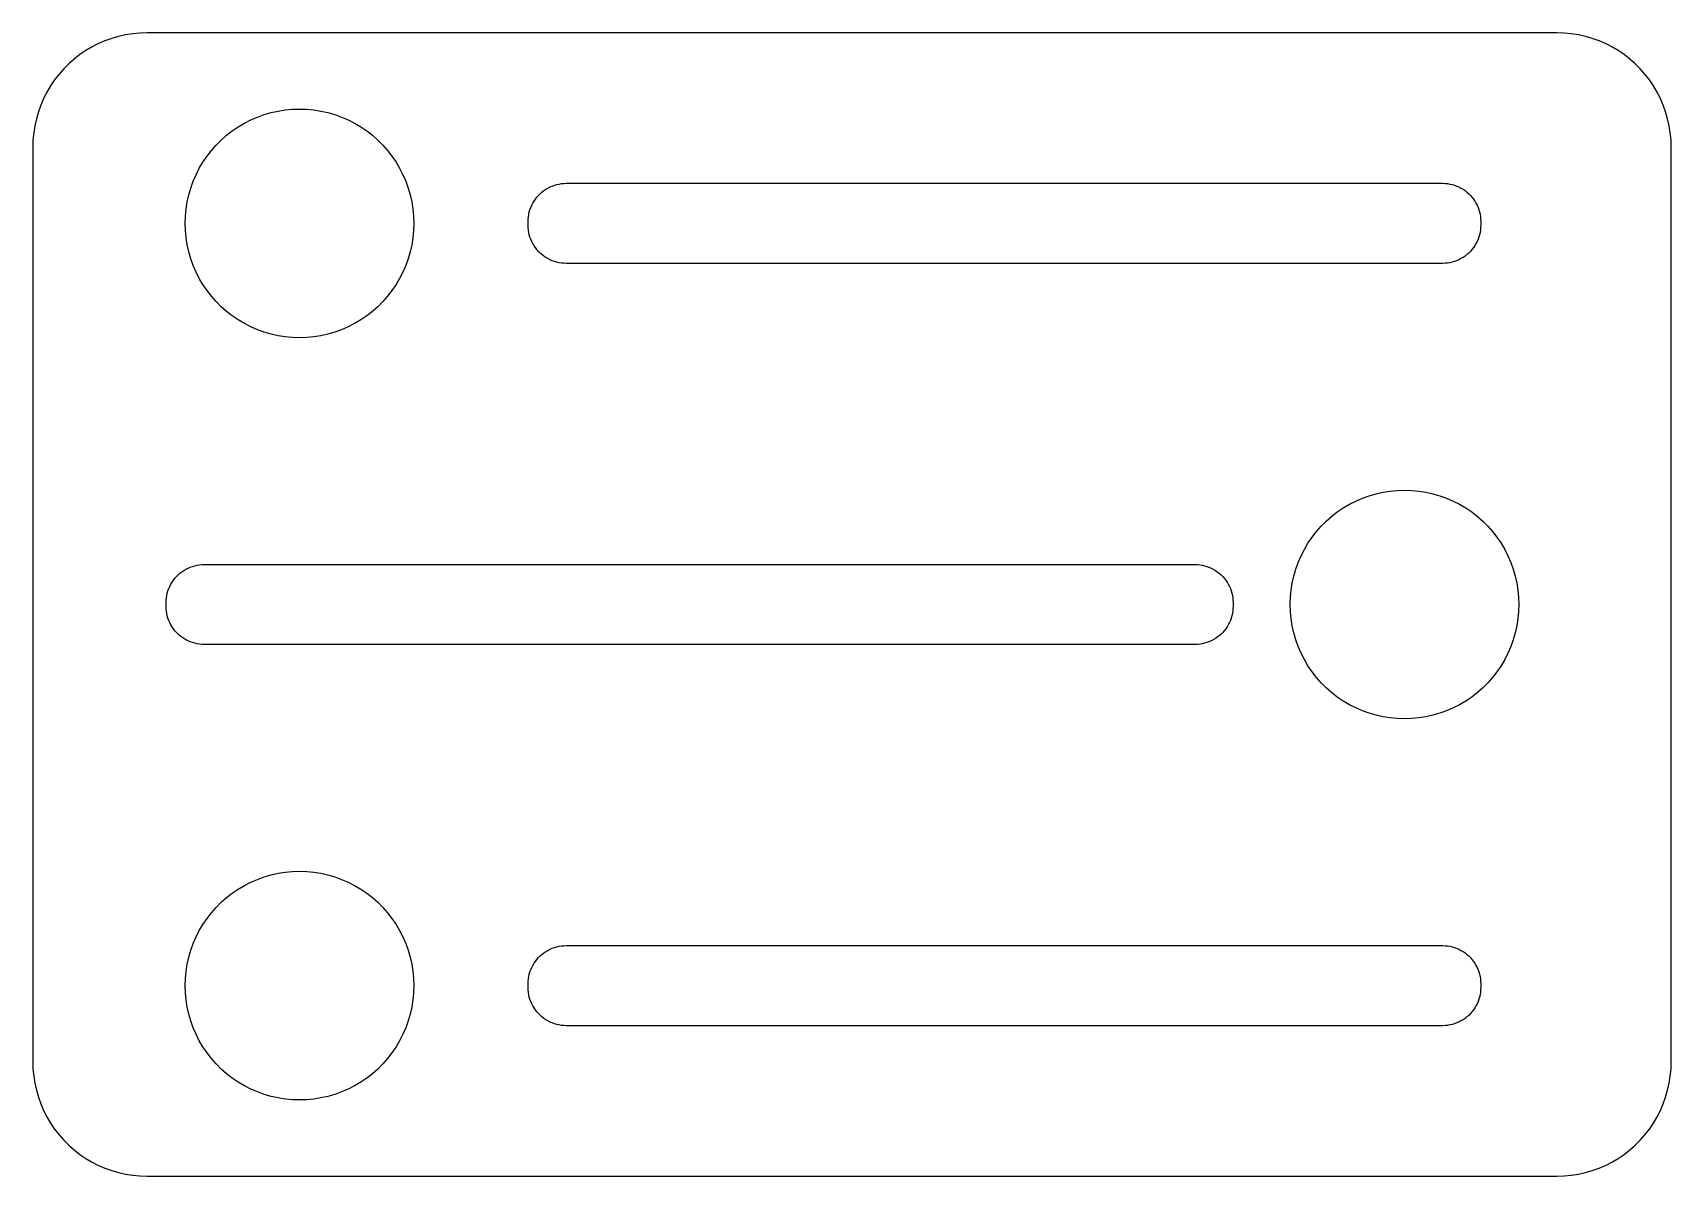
# Model space of a CAD drawing. Extents: x -17 to 263, y 101 to 446.
# Drawn here: x -1.78 to 41.22, y 133.33 to 163.33 of the extents above; entities that cross this region are included whole.
import ezdxf

# ---------------------------------------------------------------- set-up
doc = ezdxf.new("R2010")
doc.units = 0
doc.layers.get('0').update_dxf_attribs({"linetype": 'CONTINUOUS'})

msp = doc.modelspace()

# ---------------------------------------------------------------- linework, layer by layer
at = {"color": 7}
for p, q in [((-0.052724, 163.04925), (-0.220724, 162.96365)), ((0.120176, 163.12405), (-0.052724, 163.04925)), ((0.297576, 163.18795), (0.120176, 163.12405)), ((0.478476, 163.24045), (0.297576, 163.18795)), ((0.662476, 163.28165), (0.478476, 163.24045)), ((0.848576, 163.31105), (0.662476, 163.28165)), ((1.036176, 163.32885), (0.848576, 163.31105)), ((1.224576, 163.33485), (1.036176, 163.32885)), ((38.224576, 163.33485), (1.224576, 163.33485)), ((38.412976, 163.32885), (38.224576, 163.33485)), ((38.600576, 163.31105), (38.412976, 163.32885)), ((38.786676, 163.28165), (38.600576, 163.31105)), ((38.970676, 163.24045), (38.786676, 163.28165)), ((39.151576, 163.18795), (38.970676, 163.24045)), ((39.328976, 163.12405), (39.151576, 163.18795)), ((39.501876, 163.04925), (39.328976, 163.12405)), ((39.669876, 162.96365), (39.501876, 163.04925)), ((-0.687724, 162.64625), (-0.829024, 162.52165)), ((-0.538824, 162.76175), (-0.687724, 162.64625)), ((-0.382924, 162.86775), (-0.538824, 162.76175)), ((-0.220724, 162.96365), (-0.382924, 162.86775)), ((39.832076, 162.86775), (39.669876, 162.96365)), ((39.987976, 162.76175), (39.832076, 162.86775)), ((40.136876, 162.64625), (39.987976, 162.76175)), ((40.278176, 162.52165), (40.136876, 162.64625)), ((-1.086924, 162.24705), (-1.202424, 162.09815)), ((-0.962324, 162.38835), (-1.086924, 162.24705)), ((-0.829024, 162.52165), (-0.962324, 162.38835)), ((40.411476, 162.38835), (40.278176, 162.52165)), ((40.536076, 162.24705), (40.411476, 162.38835)), ((40.651576, 162.09815), (40.536076, 162.24705)), ((-1.404324, 161.78005), (-1.489924, 161.61205)), ((-1.308424, 161.94225), (-1.404324, 161.78005)), ((-1.202424, 162.09815), (-1.308424, 161.94225)), ((40.757576, 161.94225), (40.651576, 162.09815)), ((40.853476, 161.78005), (40.757576, 161.94225)), ((40.939076, 161.61205), (40.853476, 161.78005)), ((-1.628624, 161.26175), (-1.681124, 161.08085)), ((-1.564724, 161.43915), (-1.628624, 161.26175)), ((-1.489924, 161.61205), (-1.564724, 161.43915)), ((4.478476, 161.24045), (4.662476, 161.28165)), ((4.662476, 161.28165), (4.848576, 161.31105)), ((4.848576, 161.31105), (5.036176, 161.32885)), ((5.036176, 161.32885), (5.224576, 161.33485)), ((5.224576, 161.33485), (5.412976, 161.32885)), ((5.412976, 161.32885), (5.600576, 161.31105)), ((5.600576, 161.31105), (5.786676, 161.28165)), ((5.786676, 161.28165), (5.970676, 161.24045)), ((41.013876, 161.43915), (40.939076, 161.61205)), ((41.077776, 161.26175), (41.013876, 161.43915)), ((41.130276, 161.08085), (41.077776, 161.26175)), ((-1.722324, 160.89685), (-1.751724, 160.71075)), ((-1.681124, 161.08085), (-1.722324, 160.89685)), ((3.461176, 160.76175), (3.617076, 160.86775)), ((3.617076, 160.86775), (3.779276, 160.96365)), ((3.779276, 160.96365), (3.947276, 161.04925)), ((3.947276, 161.04925), (4.120176, 161.12405)), ((4.120176, 161.12405), (4.297576, 161.18795)), ((4.297576, 161.18795), (4.478476, 161.24045)), ((5.970676, 161.24045), (6.151676, 161.18795)), ((6.151676, 161.18795), (6.328976, 161.12405)), ((6.328976, 161.12405), (6.501876, 161.04925)), ((6.501876, 161.04925), (6.669876, 160.96365)), ((6.669876, 160.96365), (6.832076, 160.86775)), ((6.832076, 160.86775), (6.987976, 160.76175)), ((41.171476, 160.89685), (41.130276, 161.08085)), ((41.200876, 160.71075), (41.171476, 160.89685)), ((-1.769524, 160.52315), (-1.775424, 160.33485)), ((-1.751724, 160.71075), (-1.769524, 160.52315)), ((3.037676, 160.38835), (3.170976, 160.52165)), ((3.170976, 160.52165), (3.312276, 160.64625)), ((3.312276, 160.64625), (3.461176, 160.76175)), ((6.987976, 160.76175), (7.136876, 160.64625)), ((7.136876, 160.64625), (7.278176, 160.52165)), ((7.278176, 160.52165), (7.411476, 160.38835)), ((41.218676, 160.52315), (41.200876, 160.71075)), ((41.224576, 160.33475), (41.218676, 160.52315)), ((-1.775424, 160.33485), (-1.775424, 136.33485)), ((2.691576, 159.94225), (2.797576, 160.09815)), ((2.797576, 160.09815), (2.913076, 160.24705)), ((2.913076, 160.24705), (3.037676, 160.38835)), ((7.411476, 160.38835), (7.536176, 160.24705)), ((7.536176, 160.24705), (7.651676, 160.09815)), ((7.651676, 160.09815), (7.757576, 159.94225)), ((41.224576, 136.33475), (41.224576, 160.33475)), ((2.435276, 159.43915), (2.510076, 159.61205)), ((2.510076, 159.61205), (2.595676, 159.78005)), ((2.595676, 159.78005), (2.691576, 159.94225)), ((7.757576, 159.94225), (7.853476, 159.78005)), ((7.853476, 159.78005), (7.939076, 159.61205)), ((7.939076, 159.61205), (8.013876, 159.43915)), ((2.318876, 159.08085), (2.371376, 159.26175)), ((2.371376, 159.26175), (2.435276, 159.43915)), ((8.013876, 159.43915), (8.077776, 159.26175)), ((8.077776, 159.26175), (8.130376, 159.08085)), ((11.495616, 159.06925), (11.540036, 159.11365)), ((11.540036, 159.11365), (11.587156, 159.15525)), ((11.587156, 159.15525), (11.636796, 159.19375)), ((11.636796, 159.19375), (11.688766, 159.22905)), ((11.688766, 159.22905), (11.742826, 159.26105)), ((11.742826, 159.26105), (11.798806, 159.28955)), ((11.798806, 159.28955), (11.856456, 159.31455)), ((11.856456, 159.31455), (11.915566, 159.33575)), ((11.915566, 159.33575), (11.975886, 159.35335)), ((11.975886, 159.35335), (12.037196, 159.36705)), ((12.037196, 159.36705), (12.099256, 159.37705)), ((12.099256, 159.37705), (12.161786, 159.38305)), ((12.161786, 159.38305), (12.224576, 159.38505)), ((12.224576, 159.38505), (35.224576, 159.38505)), ((35.224576, 159.38505), (35.287376, 159.38305)), ((35.287376, 159.38305), (35.349876, 159.37705)), ((35.349876, 159.37705), (35.411976, 159.36705)), ((35.411976, 159.36705), (35.473276, 159.35335)), ((35.473276, 159.35335), (35.533576, 159.33575)), ((35.533576, 159.33575), (35.592676, 159.31455)), ((35.592676, 159.31455), (35.650376, 159.28955)), ((35.650376, 159.28955), (35.706376, 159.26105)), ((35.706376, 159.26105), (35.760376, 159.22905)), ((35.760376, 159.22905), (35.812376, 159.19375)), ((35.812376, 159.19375), (35.861976, 159.15525)), ((35.861976, 159.15525), (35.909076, 159.11365)), ((35.909076, 159.11365), (35.953576, 159.06925)), ((2.230476, 158.52315), (2.248276, 158.71075)), ((2.248276, 158.71075), (2.277676, 158.89685)), ((2.277676, 158.89685), (2.318876, 159.08085)), ((8.130376, 159.08085), (8.171476, 158.89685)), ((8.171476, 158.89685), (8.200876, 158.71075)), ((8.200876, 158.71075), (8.218676, 158.52315)), ((11.255996, 158.63345), (11.273526, 158.69375)), ((11.273526, 158.69375), (11.294816, 158.75285)), ((11.294816, 158.75285), (11.319756, 158.81055)), ((11.319756, 158.81055), (11.348276, 158.86645)), ((11.348276, 158.86645), (11.380266, 158.92055)), ((11.380266, 158.92055), (11.415566, 158.97255)), ((11.415566, 158.97255), (11.454066, 159.02215)), ((11.454066, 159.02215), (11.495616, 159.06925)), ((35.953576, 159.06925), (35.995076, 159.02215)), ((35.995076, 159.02215), (36.033576, 158.97255)), ((36.033576, 158.97255), (36.068876, 158.92055)), ((36.068876, 158.92055), (36.100876, 158.86645)), ((36.100876, 158.86645), (36.129376, 158.81055)), ((36.129376, 158.81055), (36.154376, 158.75285)), ((36.154376, 158.75285), (36.175576, 158.69375)), ((36.175576, 158.69375), (36.193176, 158.63345)), ((2.224576, 158.33475), (2.230476, 158.52315)), ((2.230476, 158.14635), (2.224576, 158.33475)), ((8.218676, 158.52315), (8.224576, 158.33475)), ((8.224576, 158.33475), (8.218676, 158.14635)), ((11.224596, 158.38475), (11.226596, 158.44755)), ((11.224596, 158.28475), (11.224596, 158.38475)), ((11.226596, 158.22225), (11.224596, 158.28475)), ((11.226596, 158.44755), (11.232496, 158.51005)), ((11.232496, 158.51005), (11.242296, 158.57215)), ((11.242296, 158.57215), (11.255996, 158.63345)), ((36.193176, 158.63345), (36.206876, 158.57215)), ((36.206876, 158.57215), (36.216676, 158.51005)), ((36.216676, 158.51005), (36.222576, 158.44755)), ((36.222576, 158.44755), (36.224576, 158.38475)), ((36.224576, 158.28475), (36.222576, 158.22195)), ((36.224576, 158.38475), (36.224576, 158.28475)), ((2.248276, 157.95875), (2.230476, 158.14635)), ((2.277676, 157.77265), (2.248276, 157.95875)), ((8.200876, 157.95875), (8.171476, 157.77265)), ((8.218676, 158.14635), (8.200876, 157.95875)), ((11.232496, 158.15975), (11.226596, 158.22225)), ((11.242296, 158.09765), (11.232496, 158.15975)), ((11.255996, 158.03635), (11.242296, 158.09765)), ((11.273526, 157.97605), (11.255996, 158.03635)), ((11.294816, 157.91695), (11.273526, 157.97605)), ((11.319756, 157.85925), (11.294816, 157.91695)), ((11.348276, 157.80335), (11.319756, 157.85925)), ((36.129376, 157.85895), (36.100876, 157.80305)), ((36.154376, 157.91665), (36.129376, 157.85895)), ((36.175576, 157.97575), (36.154376, 157.91665)), ((36.193176, 158.03605), (36.175576, 157.97575)), ((36.206876, 158.09735), (36.193176, 158.03605)), ((36.216676, 158.15945), (36.206876, 158.09735)), ((36.222576, 158.22195), (36.216676, 158.15945)), ((2.318876, 157.58865), (2.277676, 157.77265)), ((2.371376, 157.40765), (2.318876, 157.58865)), ((2.435276, 157.23035), (2.371376, 157.40765)), ((8.077776, 157.40765), (8.013876, 157.23035)), ((8.130376, 157.58865), (8.077776, 157.40765)), ((8.171476, 157.77265), (8.130376, 157.58865)), ((11.380266, 157.74925), (11.348276, 157.80335)), ((11.415566, 157.69725), (11.380266, 157.74925)), ((11.454066, 157.64765), (11.415566, 157.69725)), ((11.495616, 157.60055), (11.454066, 157.64765)), ((11.540036, 157.55615), (11.495616, 157.60055)), ((11.587156, 157.51455), (11.540036, 157.55615)), ((11.636796, 157.47605), (11.587156, 157.51455)), ((11.688766, 157.44075), (11.636796, 157.47605)), ((11.742826, 157.40875), (11.688766, 157.44075)), ((11.798806, 157.38025), (11.742826, 157.40875)), ((11.856456, 157.35525), (11.798806, 157.38025)), ((35.706376, 157.40845), (35.650376, 157.37995)), ((35.760376, 157.44045), (35.706376, 157.40845)), ((35.812376, 157.47575), (35.760376, 157.44045)), ((35.861976, 157.51425), (35.812376, 157.47575)), ((35.909076, 157.55585), (35.861976, 157.51425)), ((35.953576, 157.60025), (35.909076, 157.55585)), ((35.995076, 157.64735), (35.953576, 157.60025)), ((36.033576, 157.69695), (35.995076, 157.64735)), ((36.068876, 157.74895), (36.033576, 157.69695)), ((36.100876, 157.80305), (36.068876, 157.74895)), ((2.510076, 157.05745), (2.435276, 157.23035)), ((2.595676, 156.88945), (2.510076, 157.05745)), ((7.939076, 157.05745), (7.853476, 156.88945)), ((8.013876, 157.23035), (7.939076, 157.05745)), ((11.915566, 157.33405), (11.856456, 157.35525)), ((11.975886, 157.31645), (11.915566, 157.33405)), ((12.037196, 157.30275), (11.975886, 157.31645)), ((12.099256, 157.29275), (12.037196, 157.30275)), ((12.161786, 157.28675), (12.099256, 157.29275)), ((12.224576, 157.28475), (12.161786, 157.28675)), ((35.224576, 157.28445), (12.224576, 157.28475)), ((35.287376, 157.28645), (35.224576, 157.28445)), ((35.349876, 157.29245), (35.287376, 157.28645)), ((35.411976, 157.30245), (35.349876, 157.29245)), ((35.473276, 157.31615), (35.411976, 157.30245)), ((35.533576, 157.33375), (35.473276, 157.31615)), ((35.592676, 157.35495), (35.533576, 157.33375)), ((35.650376, 157.37995), (35.592676, 157.35495)), ((2.691576, 156.72725), (2.595676, 156.88945)), ((2.797576, 156.57135), (2.691576, 156.72725)), ((2.913076, 156.42245), (2.797576, 156.57135)), ((7.651676, 156.57135), (7.536176, 156.42245)), ((7.757576, 156.72725), (7.651676, 156.57135)), ((7.853476, 156.88945), (7.757576, 156.72725)), ((3.037676, 156.28115), (2.913076, 156.42245)), ((3.170976, 156.14785), (3.037676, 156.28115)), ((3.312276, 156.02315), (3.170976, 156.14785)), ((7.278176, 156.14785), (7.136876, 156.02315)), ((7.411476, 156.28115), (7.278176, 156.14785)), ((7.536176, 156.42245), (7.411476, 156.28115)), ((3.461176, 155.90765), (3.312276, 156.02315)), ((3.617076, 155.80175), (3.461176, 155.90765)), ((3.779276, 155.70585), (3.617076, 155.80175)), ((3.947276, 155.62025), (3.779276, 155.70585)), ((6.669876, 155.70585), (6.501876, 155.62025)), ((6.832076, 155.80175), (6.669876, 155.70585)), ((6.987976, 155.90765), (6.832076, 155.80175)), ((7.136876, 156.02315), (6.987976, 155.90765)), ((4.120176, 155.54545), (3.947276, 155.62025)), ((4.297576, 155.48155), (4.120176, 155.54545)), ((4.478476, 155.42895), (4.297576, 155.48155)), ((4.662476, 155.38785), (4.478476, 155.42895)), ((4.848576, 155.35845), (4.662476, 155.38785)), ((5.036176, 155.34065), (4.848576, 155.35845)), ((5.224576, 155.33465), (5.036176, 155.34065)), ((5.412976, 155.34065), (5.224576, 155.33465)), ((5.600576, 155.35845), (5.412976, 155.34065)), ((5.786676, 155.38785), (5.600576, 155.35845)), ((5.970676, 155.42895), (5.786676, 155.38785)), ((6.151676, 155.48155), (5.970676, 155.42895)), ((6.328976, 155.54545), (6.151676, 155.48155)), ((6.501876, 155.62025), (6.328976, 155.54545)), ((32.617076, 150.86775), (32.779276, 150.96365)), ((32.779276, 150.96365), (32.947276, 151.04925)), ((32.947276, 151.04925), (33.120176, 151.12405)), ((33.120176, 151.12405), (33.297476, 151.18795)), ((33.297476, 151.18795), (33.478476, 151.24045)), ((33.478476, 151.24045), (33.662476, 151.28165)), ((33.662476, 151.28165), (33.848576, 151.31105)), ((33.848576, 151.31105), (34.036176, 151.32885)), ((34.036176, 151.32885), (34.224576, 151.33485)), ((34.224576, 151.33485), (34.412976, 151.32885)), ((34.412976, 151.32885), (34.600576, 151.31105)), ((34.600576, 151.31105), (34.786676, 151.28165)), ((34.786676, 151.28165), (34.970676, 151.24045)), ((34.970676, 151.24045), (35.151576, 151.18795)), ((35.151576, 151.18795), (35.328976, 151.12405)), ((35.328976, 151.12405), (35.501876, 151.04925)), ((35.501876, 151.04925), (35.669876, 150.96365)), ((35.669876, 150.96365), (35.832076, 150.86775)), ((32.037676, 150.38835), (32.170976, 150.52165)), ((32.170976, 150.52165), (32.312276, 150.64625)), ((32.312276, 150.64625), (32.461176, 150.76175)), ((32.461176, 150.76175), (32.617076, 150.86775)), ((35.832076, 150.86775), (35.987976, 150.76175)), ((35.987976, 150.76175), (36.136876, 150.64625)), ((36.136876, 150.64625), (36.278176, 150.52165)), ((36.278176, 150.52165), (36.411476, 150.38835)), ((31.691576, 149.94225), (31.797476, 150.09815)), ((31.797476, 150.09815), (31.912976, 150.24705)), ((31.912976, 150.24705), (32.037676, 150.38835)), ((36.411476, 150.38835), (36.536076, 150.24705)), ((36.536076, 150.24705), (36.651576, 150.09815)), ((36.651576, 150.09815), (36.757576, 149.94225)), ((31.510076, 149.61205), (31.595676, 149.78005)), ((31.595676, 149.78005), (31.691576, 149.94225)), ((36.757576, 149.94225), (36.853476, 149.78005)), ((36.853476, 149.78005), (36.939076, 149.61205)), ((2.136776, 149.19375), (2.188776, 149.22905)), ((2.188776, 149.22905), (2.242776, 149.26105)), ((2.242776, 149.26105), (2.298776, 149.28955)), ((2.298776, 149.28955), (2.356476, 149.31455)), ((2.356476, 149.31455), (2.415576, 149.33575)), ((2.415576, 149.33575), (2.475876, 149.35335)), ((2.475876, 149.35335), (2.537176, 149.36705)), ((2.537176, 149.36705), (2.599276, 149.37705)), ((2.599276, 149.37705), (2.661776, 149.38305)), ((2.661776, 149.38305), (2.724576, 149.38505)), ((2.724576, 149.38505), (28.724576, 149.38505)), ((28.724576, 149.38505), (28.787366, 149.38305)), ((28.787366, 149.38305), (28.849896, 149.37705)), ((28.849896, 149.37705), (28.911956, 149.36705)), ((28.911956, 149.36705), (28.973266, 149.35335)), ((28.973266, 149.35335), (29.033586, 149.33575)), ((29.033586, 149.33575), (29.092696, 149.31455)), ((29.092696, 149.31455), (29.150346, 149.28955)), ((29.150346, 149.28955), (29.206326, 149.26105)), ((29.206326, 149.26105), (29.260386, 149.22905)), ((29.260386, 149.22905), (29.312356, 149.19375)), ((31.318776, 149.08085), (31.371376, 149.26175)), ((31.371376, 149.26175), (31.435276, 149.43915)), ((31.435276, 149.43915), (31.510076, 149.61205)), ((36.939076, 149.61205), (37.013876, 149.43915)), ((37.013876, 149.43915), (37.077776, 149.26175)), ((37.077776, 149.26175), (37.130276, 149.08085)), ((1.794776, 148.75285), (1.819776, 148.81055)), ((1.819776, 148.81055), (1.848276, 148.86645)), ((1.848276, 148.86645), (1.880276, 148.92055)), ((1.880276, 148.92055), (1.915576, 148.97255)), ((1.915576, 148.97255), (1.954076, 149.02215)), ((1.954076, 149.02215), (1.995576, 149.06925)), ((1.995576, 149.06925), (2.040076, 149.11365)), ((2.040076, 149.11365), (2.087176, 149.15525)), ((2.087176, 149.15525), (2.136776, 149.19375)), ((29.312356, 149.19375), (29.361996, 149.15525)), ((29.361996, 149.15525), (29.409116, 149.11365)), ((29.409116, 149.11365), (29.453536, 149.06925)), ((29.453536, 149.06925), (29.495086, 149.02215)), ((29.495086, 149.02215), (29.533586, 148.97255)), ((29.533586, 148.97255), (29.568886, 148.92055)), ((29.568886, 148.92055), (29.600876, 148.86645)), ((29.600876, 148.86645), (29.629396, 148.81055)), ((29.629396, 148.81055), (29.654336, 148.75285)), ((31.248276, 148.71075), (31.277676, 148.89685)), ((31.277676, 148.89685), (31.318776, 149.08085)), ((37.130276, 149.08085), (37.171476, 148.89685)), ((37.171476, 148.89685), (37.200876, 148.71075)), ((1.724576, 148.38475), (1.726576, 148.44755)), ((1.724576, 148.28475), (1.724576, 148.38475)), ((1.726576, 148.44755), (1.732476, 148.51005)), ((1.732476, 148.51005), (1.742276, 148.57215)), ((1.742276, 148.57215), (1.755976, 148.63345)), ((1.755976, 148.63345), (1.773576, 148.69375)), ((1.773576, 148.69375), (1.794776, 148.75285)), ((29.654336, 148.75285), (29.675626, 148.69375)), ((29.675626, 148.69375), (29.693156, 148.63345)), ((29.693156, 148.63345), (29.706856, 148.57215)), ((29.706856, 148.57215), (29.716656, 148.51005)), ((29.716656, 148.51005), (29.722556, 148.44755)), ((29.722556, 148.44755), (29.724556, 148.38505)), ((29.724556, 148.38505), (29.724556, 148.28505)), ((31.224576, 148.33475), (31.230476, 148.52315)), ((31.230476, 148.52315), (31.248276, 148.71075)), ((37.200876, 148.71075), (37.218676, 148.52315)), ((37.218676, 148.52315), (37.224576, 148.33485)), ((1.726576, 148.22225), (1.724576, 148.28475)), ((1.732476, 148.15975), (1.726576, 148.22225)), ((1.742276, 148.09765), (1.732476, 148.15975)), ((1.755976, 148.03635), (1.742276, 148.09765)), ((1.773576, 147.97605), (1.755976, 148.03635)), ((1.794776, 147.91695), (1.773576, 147.97605)), ((29.675626, 147.97605), (29.654336, 147.91695)), ((29.693156, 148.03635), (29.675626, 147.97605)), ((29.706856, 148.09765), (29.693156, 148.03635)), ((29.716656, 148.15975), (29.706856, 148.09765)), ((29.722556, 148.22225), (29.716656, 148.15975)), ((29.724556, 148.28505), (29.722556, 148.22225)), ((31.230476, 148.14635), (31.224576, 148.33475)), ((31.248276, 147.95875), (31.230476, 148.14635)), ((31.277676, 147.77265), (31.248276, 147.95875)), ((37.200876, 147.95885), (37.171476, 147.77275)), ((37.218676, 148.14645), (37.200876, 147.95885)), ((37.224576, 148.33485), (37.218676, 148.14645)), ((1.819776, 147.85925), (1.794776, 147.91695)), ((1.848276, 147.80335), (1.819776, 147.85925)), ((1.880276, 147.74925), (1.848276, 147.80335)), ((1.915576, 147.69725), (1.880276, 147.74925)), ((1.954076, 147.64765), (1.915576, 147.69725)), ((1.995576, 147.60055), (1.954076, 147.64765)), ((2.040076, 147.55615), (1.995576, 147.60055)), ((2.087176, 147.51455), (2.040076, 147.55615)), ((2.136776, 147.47605), (2.087176, 147.51455)), ((29.361996, 147.51455), (29.312356, 147.47605)), ((29.409116, 147.55615), (29.361996, 147.51455)), ((29.453536, 147.60055), (29.409116, 147.55615)), ((29.495086, 147.64765), (29.453536, 147.60055)), ((29.533586, 147.69725), (29.495086, 147.64765)), ((29.568886, 147.74925), (29.533586, 147.69725)), ((29.600876, 147.80335), (29.568886, 147.74925)), ((29.629396, 147.85925), (29.600876, 147.80335)), ((29.654336, 147.91695), (29.629396, 147.85925)), ((31.318776, 147.58865), (31.277676, 147.77265)), ((31.371376, 147.40775), (31.318776, 147.58865)), ((37.130276, 147.58875), (37.077776, 147.40785)), ((37.171476, 147.77275), (37.130276, 147.58875)), ((2.188776, 147.44075), (2.136776, 147.47605)), ((2.242776, 147.40875), (2.188776, 147.44075)), ((2.298776, 147.38025), (2.242776, 147.40875)), ((2.356476, 147.35525), (2.298776, 147.38025)), ((2.415576, 147.33405), (2.356476, 147.35525)), ((2.475876, 147.31645), (2.415576, 147.33405)), ((2.537176, 147.30275), (2.475876, 147.31645)), ((2.599276, 147.29275), (2.537176, 147.30275)), ((2.661776, 147.28675), (2.599276, 147.29275)), ((2.724576, 147.28475), (2.661776, 147.28675)), ((28.724576, 147.28475), (2.724576, 147.28475)), ((28.787366, 147.28675), (28.724576, 147.28475)), ((28.849896, 147.29275), (28.787366, 147.28675)), ((28.911956, 147.30275), (28.849896, 147.29275)), ((28.973266, 147.31645), (28.911956, 147.30275)), ((29.033586, 147.33405), (28.973266, 147.31645)), ((29.092696, 147.35525), (29.033586, 147.33405)), ((29.150346, 147.38025), (29.092696, 147.35525)), ((29.206326, 147.40875), (29.150346, 147.38025)), ((29.260386, 147.44075), (29.206326, 147.40875)), ((29.312356, 147.47605), (29.260386, 147.44075)), ((31.435276, 147.23035), (31.371376, 147.40775)), ((31.510076, 147.05745), (31.435276, 147.23035)), ((37.013876, 147.23045), (36.939076, 147.05755)), ((37.077776, 147.40785), (37.013876, 147.23045)), ((31.595676, 146.88945), (31.510076, 147.05745)), ((31.691576, 146.72725), (31.595676, 146.88945)), ((31.797476, 146.57135), (31.691576, 146.72725)), ((36.757576, 146.72735), (36.651576, 146.57145)), ((36.853476, 146.88955), (36.757576, 146.72735)), ((36.939076, 147.05755), (36.853476, 146.88955)), ((31.912976, 146.42245), (31.797476, 146.57135)), ((32.037676, 146.28115), (31.912976, 146.42245)), ((32.170976, 146.14785), (32.037676, 146.28115)), ((36.411476, 146.28125), (36.278176, 146.14795)), ((36.536076, 146.42255), (36.411476, 146.28125)), ((36.651576, 146.57145), (36.536076, 146.42255)), ((32.312276, 146.02325), (32.170976, 146.14785)), ((32.461176, 145.90775), (32.312276, 146.02325)), ((32.617076, 145.80175), (32.461176, 145.90775)), ((32.779276, 145.70585), (32.617076, 145.80175)), ((35.832076, 145.80185), (35.669876, 145.70595)), ((35.987976, 145.90785), (35.832076, 145.80185)), ((36.136876, 146.02335), (35.987976, 145.90785)), ((36.278176, 146.14795), (36.136876, 146.02335)), ((32.947276, 145.62025), (32.779276, 145.70585)), ((33.120176, 145.54545), (32.947276, 145.62025)), ((33.297476, 145.48155), (33.120176, 145.54545)), ((33.478476, 145.42905), (33.297476, 145.48155)), ((33.662476, 145.38785), (33.478476, 145.42905)), ((33.848576, 145.35845), (33.662476, 145.38785)), ((34.036176, 145.34065), (33.848576, 145.35845)), ((34.224576, 145.33475), (34.036176, 145.34065)), ((34.412976, 145.34075), (34.224576, 145.33475)), ((34.600576, 145.35855), (34.412976, 145.34075)), ((34.786676, 145.38795), (34.600576, 145.35855)), ((34.970676, 145.42915), (34.786676, 145.38795)), ((35.151576, 145.48165), (34.970676, 145.42915)), ((35.328976, 145.54555), (35.151576, 145.48165)), ((35.501876, 145.62035), (35.328976, 145.54555)), ((35.669876, 145.70595), (35.501876, 145.62035)), ((3.779276, 140.96365), (3.947276, 141.04925)), ((3.947276, 141.04925), (4.120176, 141.12405)), ((4.120176, 141.12405), (4.297576, 141.18795)), ((4.297576, 141.18795), (4.478476, 141.24055)), ((4.478476, 141.24055), (4.662476, 141.28165)), ((4.662476, 141.28165), (4.848576, 141.31105)), ((4.848576, 141.31105), (5.036176, 141.32885)), ((5.036176, 141.32885), (5.224576, 141.33485)), ((5.224576, 141.33485), (5.412976, 141.32885)), ((5.412976, 141.32885), (5.600576, 141.31105)), ((5.600576, 141.31105), (5.786676, 141.28165)), ((5.786676, 141.28165), (5.970676, 141.24055)), ((5.970676, 141.24055), (6.151676, 141.18795)), ((6.151676, 141.18795), (6.328976, 141.12405)), ((6.328976, 141.12405), (6.501876, 141.04925)), ((6.501876, 141.04925), (6.669876, 140.96365)), ((3.170976, 140.52165), (3.312276, 140.64635)), ((3.312276, 140.64635), (3.461176, 140.76185)), ((3.461176, 140.76185), (3.617076, 140.86775)), ((3.617076, 140.86775), (3.779276, 140.96365)), ((6.669876, 140.96365), (6.832076, 140.86775)), ((6.832076, 140.86775), (6.987976, 140.76185)), ((6.987976, 140.76185), (7.136876, 140.64635)), ((7.136876, 140.64635), (7.278176, 140.52165)), ((2.797576, 140.09815), (2.913076, 140.24705)), ((2.913076, 140.24705), (3.037676, 140.38835)), ((3.037676, 140.38835), (3.170976, 140.52165)), ((7.278176, 140.52165), (7.411476, 140.38835)), ((7.411476, 140.38835), (7.536176, 140.24705)), ((7.536176, 140.24705), (7.651676, 140.09815)), ((2.510076, 139.61205), (2.595676, 139.78005)), ((2.595676, 139.78005), (2.691576, 139.94225)), ((2.691576, 139.94225), (2.797576, 140.09815)), ((7.651676, 140.09815), (7.757576, 139.94225)), ((7.757576, 139.94225), (7.853476, 139.78005)), ((7.853476, 139.78005), (7.939076, 139.61205)), ((2.371376, 139.26185), (2.435276, 139.43915)), ((2.435276, 139.43915), (2.510076, 139.61205)), ((7.939076, 139.61205), (8.013876, 139.43915)), ((8.013876, 139.43915), (8.077776, 139.26185)), ((11.856456, 139.31455), (11.915566, 139.33575)), ((11.915566, 139.33575), (11.975886, 139.35335)), ((11.975886, 139.35335), (12.037196, 139.36705)), ((12.037196, 139.36705), (12.099256, 139.37705)), ((12.099256, 139.37705), (12.161786, 139.38305)), ((12.161786, 139.38305), (12.224576, 139.38505)), ((12.224576, 139.38505), (35.224576, 139.38505)), ((35.224576, 139.38505), (35.287376, 139.38305)), ((35.287376, 139.38305), (35.349876, 139.37705)), ((35.349876, 139.37705), (35.411976, 139.36705)), ((35.411976, 139.36705), (35.473276, 139.35335)), ((35.473276, 139.35335), (35.533576, 139.33575)), ((35.533576, 139.33575), (35.592676, 139.31455)), ((2.248276, 138.71075), (2.277676, 138.89685)), ((2.277676, 138.89685), (2.318876, 139.08085)), ((2.318876, 139.08085), (2.371376, 139.26185)), ((8.077776, 139.26185), (8.130376, 139.08085)), ((8.130376, 139.08085), (8.171476, 138.89685)), ((8.171476, 138.89685), (8.200876, 138.71075)), ((11.348276, 138.86645), (11.380266, 138.92055)), ((11.380266, 138.92055), (11.415566, 138.97255)), ((11.415566, 138.97255), (11.454066, 139.02215)), ((11.454066, 139.02215), (11.495616, 139.06925)), ((11.495616, 139.06925), (11.540036, 139.11365)), ((11.540036, 139.11365), (11.587156, 139.15525)), ((11.587156, 139.15525), (11.636796, 139.19375)), ((11.636796, 139.19375), (11.688766, 139.22905)), ((11.688766, 139.22905), (11.742826, 139.26105)), ((11.742826, 139.26105), (11.798806, 139.28955)), ((11.798806, 139.28955), (11.856456, 139.31455)), ((35.592676, 139.31455), (35.650376, 139.28955)), ((35.650376, 139.28955), (35.706376, 139.26105)), ((35.706376, 139.26105), (35.760376, 139.22905)), ((35.760376, 139.22905), (35.812376, 139.19375)), ((35.812376, 139.19375), (35.861976, 139.15525)), ((35.861976, 139.15525), (35.909076, 139.11365)), ((35.909076, 139.11365), (35.953576, 139.06925)), ((35.953576, 139.06925), (35.995076, 139.02215)), ((35.995076, 139.02215), (36.033576, 138.97255)), ((36.033576, 138.97255), (36.068876, 138.92055)), ((36.068876, 138.92055), (36.100876, 138.86645)), ((2.224576, 138.33475), (2.230476, 138.52315)), ((2.230476, 138.52315), (2.248276, 138.71075)), ((8.200876, 138.71075), (8.218676, 138.52315)), ((8.218676, 138.52315), (8.224576, 138.33475)), ((11.226596, 138.44755), (11.232496, 138.51005)), ((11.232496, 138.51005), (11.242296, 138.57215)), ((11.242296, 138.57215), (11.255996, 138.63345)), ((11.255996, 138.63345), (11.273526, 138.69375)), ((11.273526, 138.69375), (11.294816, 138.75285)), ((11.294816, 138.75285), (11.319756, 138.81055)), ((11.319756, 138.81055), (11.348276, 138.86645)), ((36.100876, 138.86645), (36.129376, 138.81055)), ((36.129376, 138.81055), (36.154376, 138.75285)), ((36.154376, 138.75285), (36.175576, 138.69375)), ((36.175576, 138.69375), (36.193176, 138.63345)), ((36.193176, 138.63345), (36.206876, 138.57215)), ((36.206876, 138.57215), (36.216676, 138.51005)), ((36.216676, 138.51005), (36.222576, 138.44755)), ((2.230476, 138.14635), (2.224576, 138.33475)), ((2.248276, 137.95875), (2.230476, 138.14635)), ((8.218676, 138.14635), (8.200876, 137.95875)), ((8.224576, 138.33475), (8.218676, 138.14635)), ((11.224596, 138.38475), (11.226596, 138.44755)), ((11.224596, 138.28475), (11.224596, 138.38475)), ((11.226596, 138.22225), (11.224596, 138.28475)), ((11.232496, 138.15975), (11.226596, 138.22225)), ((11.242296, 138.09765), (11.232496, 138.15975)), ((11.255996, 138.03635), (11.242296, 138.09765)), ((11.273526, 137.97605), (11.255996, 138.03635)), ((36.193176, 138.03605), (36.175576, 137.97575)), ((36.206876, 138.09735), (36.193176, 138.03605)), ((36.216676, 138.15945), (36.206876, 138.09735)), ((36.222576, 138.22195), (36.216676, 138.15945)), ((36.222576, 138.44755), (36.224576, 138.38475)), ((36.224576, 138.28475), (36.222576, 138.22195)), ((36.224576, 138.38475), (36.224576, 138.28475)), ((2.277676, 137.77265), (2.248276, 137.95875)), ((2.318876, 137.58865), (2.277676, 137.77265)), ((8.171476, 137.77265), (8.130376, 137.58865)), ((8.200876, 137.95875), (8.171476, 137.77265)), ((11.294816, 137.91695), (11.273526, 137.97605)), ((11.319756, 137.85925), (11.294816, 137.91695)), ((11.348276, 137.80335), (11.319756, 137.85925)), ((11.380266, 137.74925), (11.348276, 137.80335)), ((11.415566, 137.69725), (11.380266, 137.74925)), ((11.454066, 137.64765), (11.415566, 137.69725)), ((11.495616, 137.60055), (11.454066, 137.64765)), ((11.540036, 137.55615), (11.495616, 137.60055)), ((35.953576, 137.60025), (35.909076, 137.55585)), ((35.995076, 137.64735), (35.953576, 137.60025)), ((36.033576, 137.69695), (35.995076, 137.64735)), ((36.068876, 137.74895), (36.033576, 137.69695)), ((36.100876, 137.80305), (36.068876, 137.74895)), ((36.129376, 137.85895), (36.100876, 137.80305)), ((36.154376, 137.91665), (36.129376, 137.85895)), ((36.175576, 137.97575), (36.154376, 137.91665)), ((2.371376, 137.40775), (2.318876, 137.58865)), ((2.435276, 137.23035), (2.371376, 137.40775)), ((2.510076, 137.05745), (2.435276, 137.23035)), ((8.013876, 137.23035), (7.939076, 137.05745)), ((8.077776, 137.40775), (8.013876, 137.23035)), ((8.130376, 137.58865), (8.077776, 137.40775)), ((11.587156, 137.51455), (11.540036, 137.55615)), ((11.636796, 137.47605), (11.587156, 137.51455)), ((11.688766, 137.44075), (11.636796, 137.47605)), ((11.742826, 137.40875), (11.688766, 137.44075)), ((11.798806, 137.38025), (11.742826, 137.40875)), ((11.856456, 137.35525), (11.798806, 137.38025)), ((11.915566, 137.33405), (11.856456, 137.35525)), ((11.975886, 137.31645), (11.915566, 137.33405)), ((12.037196, 137.30275), (11.975886, 137.31645)), ((12.099256, 137.29275), (12.037196, 137.30275)), ((12.161786, 137.28675), (12.099256, 137.29275)), ((12.224576, 137.28475), (12.161786, 137.28675)), ((35.224576, 137.28445), (12.224576, 137.28475)), ((35.287376, 137.28645), (35.224576, 137.28445)), ((35.349876, 137.29245), (35.287376, 137.28645)), ((35.411976, 137.30245), (35.349876, 137.29245)), ((35.473276, 137.31615), (35.411976, 137.30245)), ((35.533576, 137.33375), (35.473276, 137.31615)), ((35.592676, 137.35495), (35.533576, 137.33375)), ((35.650376, 137.37995), (35.592676, 137.35495)), ((35.706376, 137.40845), (35.650376, 137.37995)), ((35.760376, 137.44045), (35.706376, 137.40845)), ((35.812376, 137.47575), (35.760376, 137.44045)), ((35.861976, 137.51425), (35.812376, 137.47575)), ((35.909076, 137.55585), (35.861976, 137.51425)), ((2.595676, 136.88945), (2.510076, 137.05745)), ((2.691576, 136.72725), (2.595676, 136.88945)), ((7.853476, 136.88945), (7.757576, 136.72725)), ((7.939076, 137.05745), (7.853476, 136.88945)), ((-1.775424, 136.33485), (-1.769524, 136.14645)), ((2.797576, 136.57135), (2.691576, 136.72725)), ((2.913076, 136.42245), (2.797576, 136.57135)), ((3.037676, 136.28115), (2.913076, 136.42245)), ((7.536176, 136.42245), (7.411476, 136.28115)), ((7.651676, 136.57135), (7.536176, 136.42245)), ((7.757576, 136.72725), (7.651676, 136.57135)), ((41.218676, 136.14635), (41.224576, 136.33475)), ((-1.769524, 136.14645), (-1.751724, 135.95885)), ((-1.751724, 135.95885), (-1.722324, 135.77275)), ((3.170976, 136.14785), (3.037676, 136.28115)), ((3.312276, 136.02325), (3.170976, 136.14785)), ((3.461176, 135.90775), (3.312276, 136.02325)), ((3.617076, 135.80175), (3.461176, 135.90775)), ((6.987976, 135.90775), (6.832076, 135.80175)), ((7.136876, 136.02325), (6.987976, 135.90775)), ((7.278176, 136.14785), (7.136876, 136.02325)), ((7.411476, 136.28115), (7.278176, 136.14785)), ((41.171476, 135.77265), (41.200876, 135.95875)), ((41.200876, 135.95875), (41.218676, 136.14635)), ((-1.722324, 135.77275), (-1.681124, 135.58875)), ((-1.681124, 135.58875), (-1.628624, 135.40785)), ((3.779276, 135.70585), (3.617076, 135.80175)), ((3.947276, 135.62025), (3.779276, 135.70585)), ((4.120176, 135.54545), (3.947276, 135.62025)), ((4.297576, 135.48155), (4.120176, 135.54545)), ((4.478476, 135.42905), (4.297576, 135.48155)), ((6.151676, 135.48155), (5.970676, 135.42905)), ((6.328976, 135.54545), (6.151676, 135.48155)), ((6.501876, 135.62025), (6.328976, 135.54545)), ((6.669876, 135.70585), (6.501876, 135.62025)), ((6.832076, 135.80175), (6.669876, 135.70585)), ((41.077776, 135.40775), (41.130276, 135.58865)), ((41.130276, 135.58865), (41.171476, 135.77265)), ((-1.628624, 135.40785), (-1.564724, 135.23045)), ((-1.564724, 135.23045), (-1.489924, 135.05755)), ((-1.489924, 135.05755), (-1.404324, 134.88955)), ((4.662476, 135.38785), (4.478476, 135.42905)), ((4.848576, 135.35845), (4.662476, 135.38785)), ((5.036176, 135.34065), (4.848576, 135.35845)), ((5.224576, 135.33465), (5.036176, 135.34065)), ((5.412976, 135.34065), (5.224576, 135.33465)), ((5.600576, 135.35845), (5.412976, 135.34065)), ((5.786676, 135.38785), (5.600576, 135.35845)), ((5.970676, 135.42905), (5.786676, 135.38785)), ((40.853476, 134.88945), (40.939076, 135.05745)), ((40.939076, 135.05745), (41.013876, 135.23035)), ((41.013876, 135.23035), (41.077776, 135.40775)), ((-1.404324, 134.88955), (-1.308424, 134.72735)), ((-1.308424, 134.72735), (-1.202424, 134.57145)), ((40.651576, 134.57135), (40.757576, 134.72725)), ((40.757576, 134.72725), (40.853476, 134.88945)), ((-1.202424, 134.57145), (-1.086924, 134.42255)), ((-1.086924, 134.42255), (-0.962324, 134.28125)), ((-0.962324, 134.28125), (-0.829024, 134.14795)), ((40.278176, 134.14785), (40.411476, 134.28115)), ((40.411476, 134.28115), (40.536076, 134.42245)), ((40.536076, 134.42245), (40.651576, 134.57135)), ((-0.829024, 134.14795), (-0.687724, 134.02335)), ((-0.687724, 134.02335), (-0.538824, 133.90785)), ((-0.538824, 133.90785), (-0.382924, 133.80185)), ((-0.382924, 133.80185), (-0.220724, 133.70595)), ((39.669876, 133.70585), (39.832076, 133.80175)), ((39.832076, 133.80175), (39.987976, 133.90775)), ((39.987976, 133.90775), (40.136876, 134.02325)), ((40.136876, 134.02325), (40.278176, 134.14785)), ((-0.220724, 133.70595), (-0.052724, 133.62035)), ((-0.052724, 133.62035), (0.120176, 133.54555)), ((0.120176, 133.54555), (0.297576, 133.48165)), ((0.297576, 133.48165), (0.478476, 133.42915)), ((0.478476, 133.42915), (0.662476, 133.38795)), ((0.662476, 133.38795), (0.848576, 133.35855)), ((0.848576, 133.35855), (1.036176, 133.34075)), ((1.036176, 133.34075), (1.224576, 133.33475)), ((1.224576, 133.33475), (38.224576, 133.33475)), ((38.224576, 133.33475), (38.412976, 133.34065)), ((38.412976, 133.34065), (38.600576, 133.35845)), ((38.600576, 133.35845), (38.786676, 133.38785)), ((38.786676, 133.38785), (38.970676, 133.42905)), ((38.970676, 133.42905), (39.151576, 133.48155)), ((39.151576, 133.48155), (39.328976, 133.54545)), ((39.328976, 133.54545), (39.501876, 133.62025)), ((39.501876, 133.62025), (39.669876, 133.70585))]:
    msp.add_line(p, q, dxfattribs=at)

doc.saveas('drawing.dxf')
